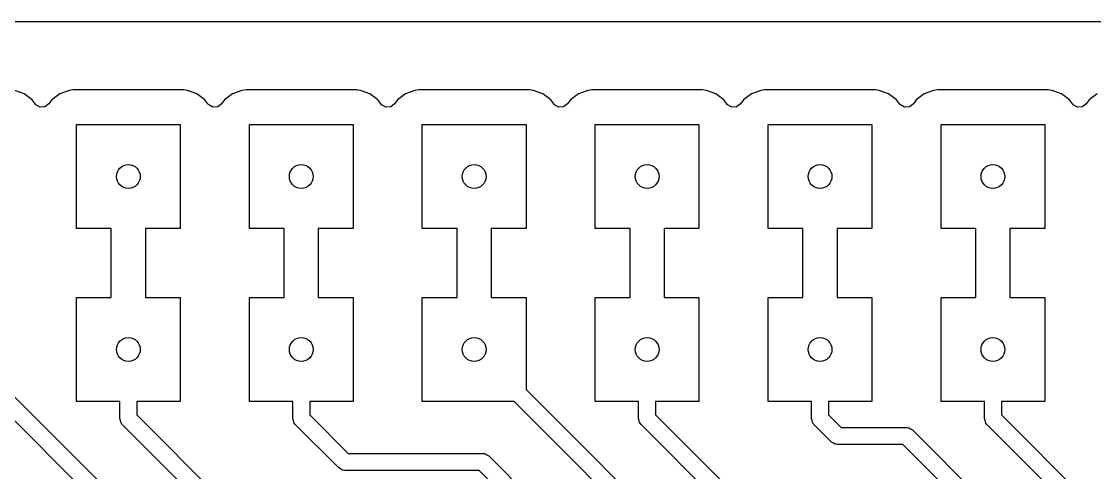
# Model space of a CAD drawing. Extents: x 6.2 to 8.58, y -5.58 to -4.
# Drawn here: x 7.388 to 8.009, y -4.261 to -4 of the extents above; entities that cross this region are included whole.
import ezdxf

# ---------------------------------------------------------------- set-up
doc = ezdxf.new("R2010")
doc.units = 0
doc.header["$MEASUREMENT"] = 0
doc.layers.add('BLACK', color=7, linetype='CONTINUOUS')

msp = doc.modelspace()

# ---------------------------------------------------------------- linework, layer by layer
at = {"layer": 'BLACK', "linetype": 'CONTINUOUS'}
for p, q in [((6.20537, -4.00041), (8.17992, -4.00041)), ((7.38969, -4.04225), (7.3843, -4.04024)), ((7.3943, -4.0457), (7.38969, -4.04225)), ((7.38969, -4.04225), (7.38969, -4.04225)), ((7.39603, -4.04801), (7.3943, -4.0457)), ((7.4057, -4.0457), (7.40397, -4.04801)), ((7.41031, -4.04225), (7.4057, -4.0457)), ((7.4157, -4.04024), (7.41031, -4.04225)), ((7.41031, -4.04225), (7.41031, -4.04225)), ((7.41808, -4.03998), (7.4157, -4.04024)), ((7.4157, -4.04024), (7.4157, -4.04024)), ((7.41809, -4.03998), (7.41808, -4.03998)), ((7.48191, -4.03998), (7.41809, -4.03998)), ((7.48192, -4.03998), (7.48191, -4.03998)), ((7.4843, -4.04024), (7.48192, -4.03998)), ((7.48969, -4.04225), (7.4843, -4.04024)), ((7.4843, -4.04024), (7.4843, -4.04024)), ((7.4943, -4.0457), (7.48969, -4.04225)), ((7.48969, -4.04225), (7.48969, -4.04225)), ((7.49603, -4.04801), (7.4943, -4.0457)), ((7.5057, -4.0457), (7.50397, -4.04801)), ((7.51031, -4.04225), (7.5057, -4.0457)), ((7.5157, -4.04024), (7.51031, -4.04225)), ((7.51031, -4.04225), (7.51031, -4.04225)), ((7.51808, -4.03998), (7.5157, -4.04024)), ((7.5157, -4.04024), (7.5157, -4.04024)), ((7.51809, -4.03998), (7.51808, -4.03998)), ((7.58191, -4.03998), (7.51809, -4.03998)), ((7.58192, -4.03998), (7.58191, -4.03998)), ((7.5843, -4.04024), (7.58192, -4.03998)), ((7.58969, -4.04225), (7.5843, -4.04024)), ((7.5843, -4.04024), (7.5843, -4.04024)), ((7.5943, -4.0457), (7.58969, -4.04225)), ((7.58969, -4.04225), (7.58969, -4.04225)), ((7.59603, -4.04801), (7.5943, -4.0457)), ((7.6057, -4.0457), (7.60397, -4.04801)), ((7.61031, -4.04225), (7.6057, -4.0457)), ((7.6157, -4.04024), (7.61031, -4.04225)), ((7.61031, -4.04225), (7.61031, -4.04225)), ((7.61808, -4.03998), (7.6157, -4.04024)), ((7.6157, -4.04024), (7.6157, -4.04024)), ((7.61809, -4.03998), (7.61808, -4.03998)), ((7.68191, -4.03998), (7.61809, -4.03998)), ((7.68192, -4.03998), (7.68191, -4.03998)), ((7.6843, -4.04024), (7.68192, -4.03998)), ((7.68969, -4.04225), (7.6843, -4.04024)), ((7.6843, -4.04024), (7.6843, -4.04024)), ((7.6943, -4.0457), (7.68969, -4.04225)), ((7.68969, -4.04225), (7.68969, -4.04225)), ((7.69603, -4.04801), (7.6943, -4.0457)), ((7.7057, -4.0457), (7.70397, -4.04801)), ((7.71031, -4.04225), (7.7057, -4.0457)), ((7.7157, -4.04024), (7.71031, -4.04225)), ((7.71031, -4.04225), (7.71031, -4.04225)), ((7.71808, -4.03998), (7.7157, -4.04024)), ((7.7157, -4.04024), (7.7157, -4.04024)), ((7.71809, -4.03998), (7.71808, -4.03998)), ((7.78191, -4.03998), (7.71809, -4.03998)), ((7.78192, -4.03998), (7.78191, -4.03998)), ((7.7843, -4.04024), (7.78192, -4.03998)), ((7.78969, -4.04225), (7.7843, -4.04024)), ((7.7843, -4.04024), (7.7843, -4.04024)), ((7.7943, -4.0457), (7.78969, -4.04225)), ((7.78969, -4.04225), (7.78969, -4.04225)), ((7.79603, -4.04801), (7.7943, -4.0457)), ((7.8057, -4.0457), (7.80397, -4.04801)), ((7.81031, -4.04225), (7.8057, -4.0457)), ((7.8157, -4.04024), (7.81031, -4.04225)), ((7.81031, -4.04225), (7.81031, -4.04225)), ((7.81808, -4.03998), (7.8157, -4.04024)), ((7.8157, -4.04024), (7.8157, -4.04024)), ((7.81809, -4.03998), (7.81808, -4.03998)), ((7.88191, -4.03998), (7.81809, -4.03998)), ((7.88192, -4.03998), (7.88191, -4.03998)), ((7.8843, -4.04024), (7.88192, -4.03998)), ((7.88969, -4.04225), (7.8843, -4.04024)), ((7.8843, -4.04024), (7.8843, -4.04024)), ((7.8943, -4.0457), (7.88969, -4.04225)), ((7.88969, -4.04225), (7.88969, -4.04225)), ((7.89603, -4.04801), (7.8943, -4.0457)), ((7.9057, -4.0457), (7.90397, -4.04801)), ((7.91031, -4.04225), (7.9057, -4.0457)), ((7.9157, -4.04024), (7.91031, -4.04225)), ((7.91031, -4.04225), (7.91031, -4.04225)), ((7.91808, -4.03998), (7.9157, -4.04024)), ((7.9157, -4.04024), (7.9157, -4.04024)), ((7.91809, -4.03998), (7.91808, -4.03998)), ((7.98191, -4.03998), (7.91809, -4.03998)), ((7.98192, -4.03998), (7.98191, -4.03998)), ((7.9843, -4.04024), (7.98192, -4.03998)), ((7.98969, -4.04225), (7.9843, -4.04024)), ((7.9843, -4.04024), (7.9843, -4.04024)), ((7.9943, -4.0457), (7.98969, -4.04225)), ((7.98969, -4.04225), (7.98969, -4.04225)), ((7.99603, -4.04801), (7.9943, -4.0457)), ((8.0057, -4.0457), (8.00397, -4.04801)), ((8.01031, -4.04225), (8.0057, -4.0457)), ((7.39649, -4.04854), (7.39603, -4.04801)), ((7.39895, -4.04988), (7.39649, -4.04854)), ((7.40173, -4.04968), (7.39895, -4.04988)), ((7.40397, -4.04801), (7.40173, -4.04968)), ((7.49649, -4.04854), (7.49603, -4.04801)), ((7.49895, -4.04988), (7.49649, -4.04854)), ((7.50173, -4.04968), (7.49895, -4.04988)), ((7.50397, -4.04801), (7.50173, -4.04968)), ((7.59649, -4.04854), (7.59603, -4.04801)), ((7.59895, -4.04988), (7.59649, -4.04854)), ((7.60173, -4.04968), (7.59895, -4.04988)), ((7.60397, -4.04801), (7.60173, -4.04968)), ((7.69649, -4.04854), (7.69603, -4.04801)), ((7.69895, -4.04988), (7.69649, -4.04854)), ((7.70173, -4.04968), (7.69895, -4.04988)), ((7.70397, -4.04801), (7.70173, -4.04968)), ((7.79649, -4.04854), (7.79603, -4.04801)), ((7.79895, -4.04988), (7.79649, -4.04854)), ((7.80173, -4.04968), (7.79895, -4.04988)), ((7.80397, -4.04801), (7.80173, -4.04968)), ((7.89649, -4.04854), (7.89603, -4.04801)), ((7.89895, -4.04988), (7.89649, -4.04854)), ((7.90173, -4.04968), (7.89895, -4.04988)), ((7.90397, -4.04801), (7.90173, -4.04968)), ((7.99649, -4.04854), (7.99603, -4.04801)), ((7.99895, -4.04988), (7.99649, -4.04854)), ((8.00173, -4.04968), (7.99895, -4.04988)), ((8.00397, -4.04801), (8.00173, -4.04968)), ((7.42, -4.12), (7.42, -4.06)), ((7.42, -4.06), (7.48, -4.06)), ((7.48, -4.06), (7.48, -4.12)), ((7.52, -4.12), (7.52, -4.06)), ((7.52, -4.06), (7.58, -4.06)), ((7.58, -4.06), (7.58, -4.12)), ((7.62, -4.12), (7.62, -4.06)), ((7.62, -4.06), (7.68, -4.06)), ((7.68, -4.06), (7.68, -4.12)), ((7.72, -4.12), (7.72, -4.06)), ((7.72, -4.06), (7.78, -4.06)), ((7.78, -4.06), (7.78, -4.12)), ((7.82, -4.12), (7.82, -4.06)), ((7.82, -4.06), (7.88, -4.06)), ((7.88, -4.06), (7.88, -4.12)), ((7.92, -4.12), (7.92, -4.06)), ((7.92, -4.06), (7.98, -4.06)), ((7.98, -4.06), (7.98, -4.12)), ((7.44016, -4.12), (7.42, -4.12)), ((7.44016, -4.16), (7.44016, -4.12)), ((7.48, -4.12), (7.45984, -4.12)), ((7.45984, -4.12), (7.45984, -4.16)), ((7.54016, -4.12), (7.52, -4.12)), ((7.54016, -4.16), (7.54016, -4.12)), ((7.58, -4.12), (7.55984, -4.12)), ((7.55984, -4.12), (7.55984, -4.16)), ((7.64016, -4.12), (7.62, -4.12)), ((7.64016, -4.16), (7.64016, -4.12)), ((7.68, -4.12), (7.65984, -4.12)), ((7.65984, -4.12), (7.65984, -4.16)), ((7.74016, -4.12), (7.72, -4.12)), ((7.74016, -4.16), (7.74016, -4.12)), ((7.78, -4.12), (7.75984, -4.12)), ((7.75984, -4.12), (7.75984, -4.16)), ((7.84016, -4.12), (7.82, -4.12)), ((7.84016, -4.16), (7.84016, -4.12)), ((7.88, -4.12), (7.85984, -4.12)), ((7.85984, -4.12), (7.85984, -4.16)), ((7.94016, -4.12), (7.92, -4.12)), ((7.94016, -4.16), (7.94016, -4.12)), ((7.98, -4.12), (7.95984, -4.12)), ((7.95984, -4.12), (7.95984, -4.16)), ((7.42, -4.22), (7.42, -4.16)), ((7.42, -4.16), (7.44016, -4.16)), ((7.45984, -4.16), (7.48, -4.16)), ((7.48, -4.16), (7.48, -4.22)), ((7.52, -4.22), (7.52, -4.16)), ((7.52, -4.16), (7.54016, -4.16)), ((7.55984, -4.16), (7.58, -4.16)), ((7.58, -4.16), (7.58, -4.22)), ((7.62, -4.22), (7.62, -4.16)), ((7.62, -4.16), (7.64016, -4.16)), ((7.65984, -4.16), (7.68, -4.16)), ((7.68, -4.16), (7.68, -4.21304)), ((7.72, -4.22), (7.72, -4.16)), ((7.72, -4.16), (7.74016, -4.16)), ((7.75984, -4.16), (7.78, -4.16)), ((7.78, -4.16), (7.78, -4.22)), ((7.82, -4.22), (7.82, -4.16)), ((7.82, -4.16), (7.84016, -4.16)), ((7.85984, -4.16), (7.88, -4.16)), ((7.88, -4.16), (7.88, -4.22)), ((7.92, -4.22), (7.92, -4.16)), ((7.92, -4.16), (7.94016, -4.16)), ((7.95984, -4.16), (7.98, -4.16)), ((7.98, -4.16), (7.98, -4.22)), ((7.38, -4.21304), (7.54348, -4.37652)), ((7.68, -4.21304), (7.70848, -4.24152)), ((7.53508, -4.38204), (7.37304, -4.22)), ((7.44508, -4.22), (7.42, -4.22)), ((7.44508, -4.22984), (7.44508, -4.22)), ((7.48, -4.22), (7.45492, -4.22)), ((7.45492, -4.22), (7.45492, -4.2278)), ((7.54508, -4.22), (7.52, -4.22)), ((7.54508, -4.22984), (7.54508, -4.22)), ((7.58, -4.22), (7.55492, -4.22)), ((7.55492, -4.22), (7.55492, -4.2278)), ((7.67304, -4.22), (7.62, -4.22)), ((7.70152, -4.24848), (7.67304, -4.22)), ((7.74508, -4.22), (7.72, -4.22)), ((7.74508, -4.22984), (7.74508, -4.22)), ((7.78, -4.22), (7.75492, -4.22)), ((7.75492, -4.22), (7.75492, -4.2278)), ((7.84508, -4.22), (7.82, -4.22)), ((7.84508, -4.22984), (7.84508, -4.22)), ((7.88, -4.22), (7.85492, -4.22)), ((7.85492, -4.22), (7.85492, -4.2278)), ((7.94508, -4.22), (7.92, -4.22)), ((7.94508, -4.22984), (7.94508, -4.22)), ((7.98, -4.22), (7.95492, -4.22)), ((7.95492, -4.22), (7.95492, -4.2278)), ((7.44542, -4.23101), (7.44508, -4.22984)), ((7.44568, -4.2322), (7.44542, -4.23101)), ((7.44583, -4.2324), (7.44568, -4.2322)), ((7.45492, -4.2278), (7.5322, -4.30508)), ((7.54542, -4.23101), (7.54508, -4.22984)), ((7.54568, -4.2322), (7.54542, -4.23101)), ((7.54583, -4.2324), (7.54568, -4.2322)), ((7.55492, -4.2278), (7.5772, -4.25008)), ((7.74542, -4.23101), (7.74508, -4.22984)), ((7.74568, -4.2322), (7.74542, -4.23101)), ((7.74583, -4.2324), (7.74568, -4.2322)), ((7.75492, -4.2278), (7.7972, -4.27008)), ((7.84542, -4.23101), (7.84508, -4.22984)), ((7.84568, -4.2322), (7.84542, -4.23101)), ((7.84583, -4.2324), (7.84568, -4.2322)), ((7.85492, -4.2278), (7.8622, -4.23508)), ((7.94542, -4.23101), (7.94508, -4.22984)), ((7.94568, -4.2322), (7.94542, -4.23101)), ((7.94583, -4.2324), (7.94568, -4.2322)), ((7.95492, -4.2278), (8.09948, -4.37236)), ((7.44586, -4.2325), (7.44583, -4.2324)), ((7.44599, -4.23262), (7.44586, -4.2325)), ((7.44652, -4.23332), (7.44599, -4.23262)), ((7.52668, -4.31348), (7.44652, -4.23332)), ((7.54586, -4.2325), (7.54583, -4.2324)), ((7.54599, -4.23262), (7.54586, -4.2325)), ((7.54652, -4.23332), (7.54599, -4.23262)), ((7.57168, -4.25848), (7.54652, -4.23332)), ((7.74586, -4.2325), (7.74583, -4.2324)), ((7.74599, -4.23262), (7.74586, -4.2325)), ((7.74652, -4.23332), (7.74599, -4.23262)), ((7.79168, -4.27848), (7.74652, -4.23332)), ((7.84586, -4.2325), (7.84583, -4.2324)), ((7.84599, -4.23262), (7.84586, -4.2325)), ((7.84652, -4.23332), (7.84599, -4.23262)), ((7.85668, -4.24348), (7.84652, -4.23332)), ((7.8622, -4.23508), (7.9, -4.23508)), ((7.9, -4.23508), (7.90087, -4.2352)), ((7.90087, -4.2352), (7.90105, -4.23519)), ((7.90105, -4.23519), (7.90114, -4.23524)), ((7.90114, -4.23524), (7.90139, -4.23528)), ((7.90139, -4.23528), (7.90241, -4.23594)), ((7.90241, -4.23594), (7.90348, -4.23652)), ((7.90348, -4.23652), (8.07348, -4.40652)), ((7.94586, -4.2325), (7.94583, -4.2324)), ((7.94599, -4.23262), (7.94586, -4.2325)), ((7.94652, -4.23332), (7.94599, -4.23262)), ((8.09108, -4.37788), (7.94652, -4.23332)), ((7.70848, -4.24152), (7.70848, -4.24152)), ((7.70848, -4.24152), (7.77204, -4.30508)), ((7.85775, -4.24406), (7.85668, -4.24348)), ((7.85877, -4.24472), (7.85775, -4.24406)), ((7.5772, -4.25008), (7.655, -4.25008)), ((7.655, -4.25008), (7.65587, -4.2502)), ((7.65587, -4.2502), (7.65605, -4.25019)), ((7.65605, -4.25019), (7.65614, -4.25024)), ((7.65614, -4.25024), (7.65639, -4.25028)), ((7.65639, -4.25028), (7.65741, -4.25094)), ((7.76652, -4.31348), (7.70152, -4.24848)), ((7.70152, -4.24848), (7.70152, -4.24848)), ((7.85902, -4.24476), (7.85877, -4.24472)), ((7.85911, -4.24481), (7.85902, -4.24476)), ((7.85929, -4.2448), (7.85911, -4.24481)), ((7.86016, -4.24492), (7.85929, -4.2448)), ((7.89796, -4.24492), (7.86016, -4.24492)), ((8.06508, -4.41204), (7.89796, -4.24492)), ((7.65741, -4.25094), (7.65848, -4.25152)), ((7.65848, -4.25152), (7.74704, -4.34008)), ((7.57275, -4.25906), (7.57168, -4.25848)), ((7.57377, -4.25972), (7.57275, -4.25906)), ((7.57402, -4.25976), (7.57377, -4.25972)), ((7.57411, -4.25981), (7.57402, -4.25976)), ((7.57429, -4.2598), (7.57411, -4.25981)), ((7.57516, -4.25992), (7.57429, -4.2598)), ((7.65296, -4.25992), (7.57516, -4.25992)), ((7.74152, -4.34848), (7.65296, -4.25992))]:
    msp.add_line(p, q, dxfattribs=at)
at = {"layer": 'BLACK'}
for centre in [(7.45, -4.09), (7.55, -4.09), (7.65, -4.09), (7.75, -4.09), (7.85, -4.09), (7.95, -4.09), (7.45, -4.19), (7.55, -4.19), (7.65, -4.19), (7.75, -4.19), (7.85, -4.19), (7.95, -4.19)]:
    msp.add_circle(centre, 0.00689, dxfattribs=at)

doc.saveas('drawing.dxf')
